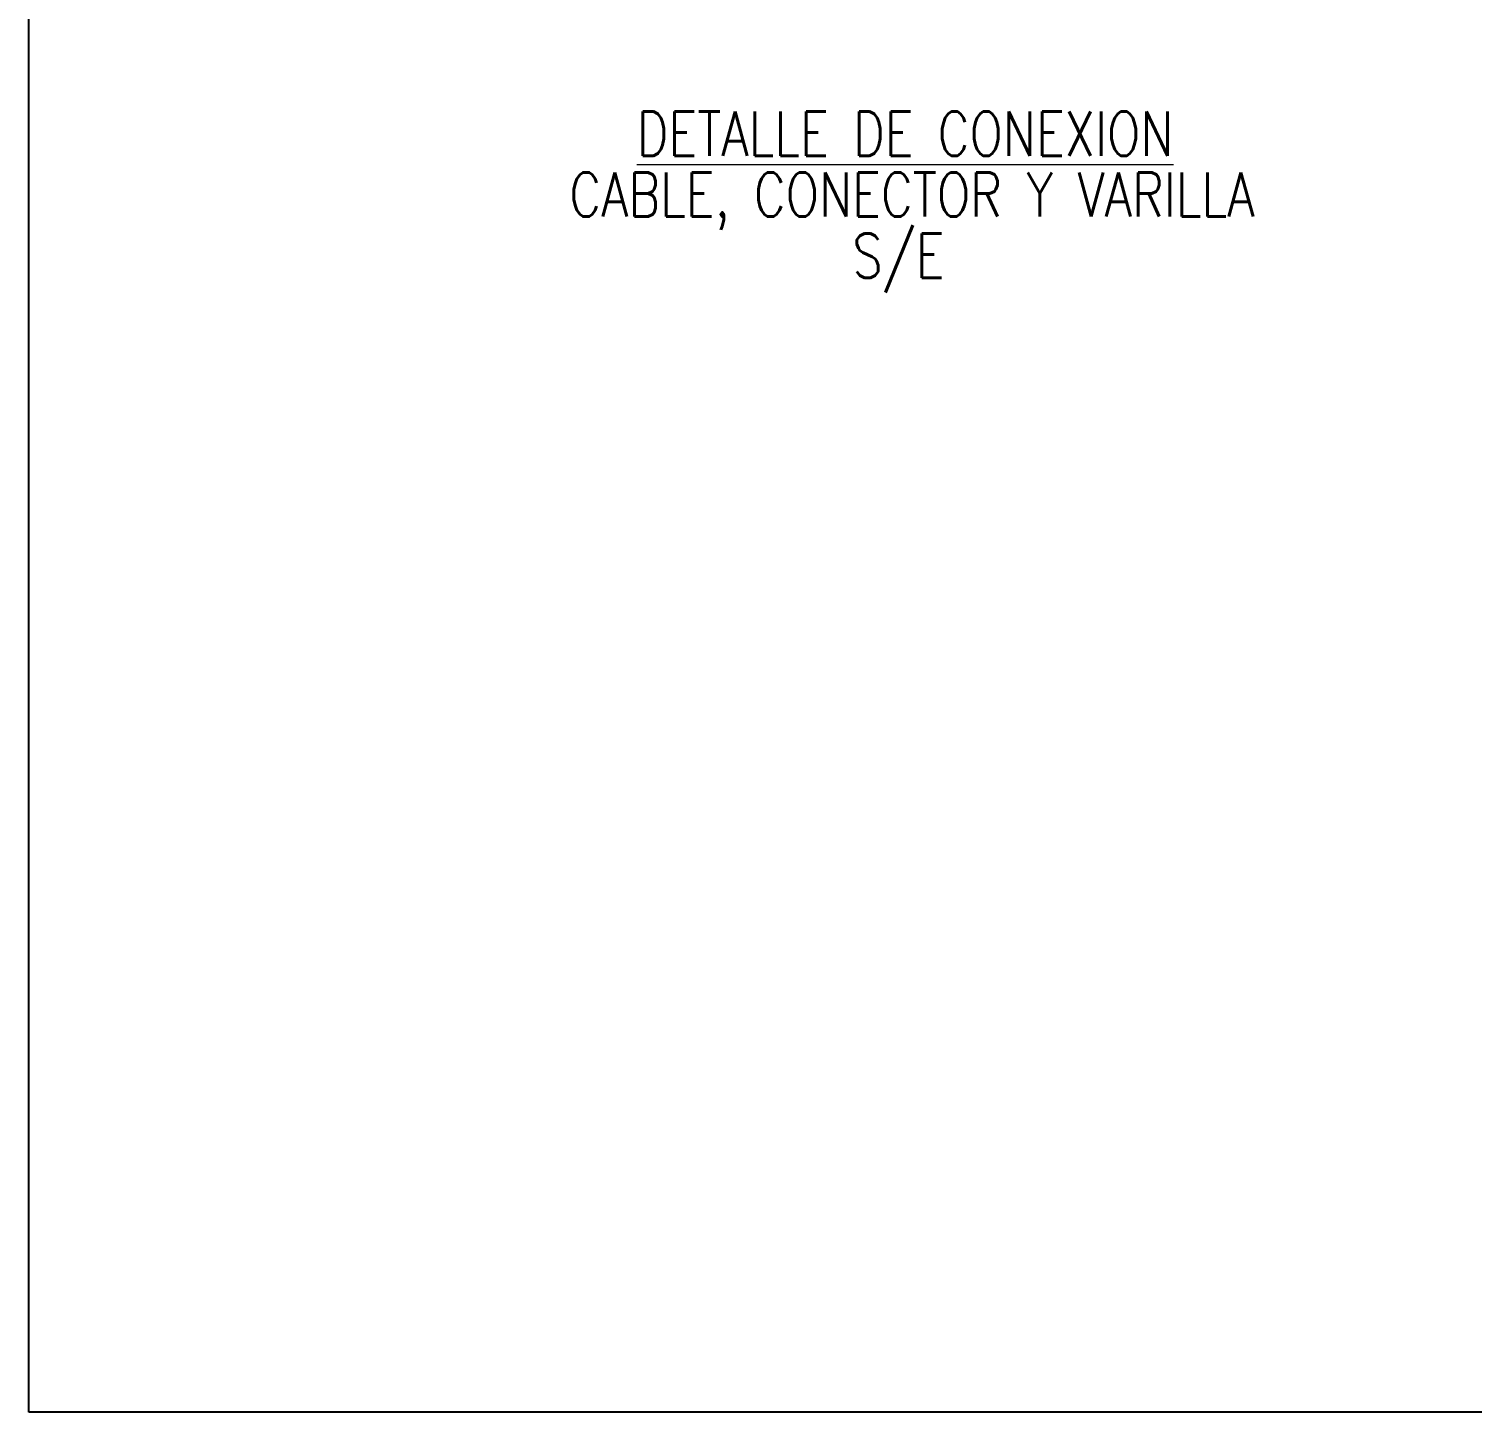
# Model space of a CAD drawing. Extents: x 877.3 to 905.5, y -378.9 to -356.4.
# Drawn here: x 887.56 to 890.817, y -370.6 to -367.478 of the extents above; entities that cross this region are included whole.
import ezdxf
from ezdxf.enums import TextEntityAlignment as Align

# ---------------------------------------------------------------- set-up
doc = ezdxf.new("R2010")
doc.units = 0
doc.header["$LTSCALE"] = 0.01
doc.linetypes.add('CONTINUA', pattern=[0])
doc.layers.get('0').update_dxf_attribs({"linetype": 'CONTINUOUS'})
doc.styles.add('ROMANS', font='romans.shx')

msp = doc.modelspace()

# ---------------------------------------------------------------- linework, layer by layer
at = {"color": 7}
for p, q in [((887.5596, -370.5998), (887.5596, -363.0193)), ((899.8927, -370.5998), (887.5596, -370.5998))]:
    msp.add_line(p, q, dxfattribs=at)

# ---------------------------------------------------------------- texts
at = {"color": 7, "linetype": 'CONTINUA', "lineweight": 20, "style": 'ROMANS', "width": 0.8}
for s, height, p in [('%%UDETALLE DE CONEXION', 0.099543, (889.5372, -367.7146, 0.0162)), ('CABLE, CONECTOR Y VARILLA', 0.099543, (889.5525, -367.8519, 0.0162)), ('S/E', 0.09954, (889.522, -367.9899))]:
    msp.add_text(s, height=height, dxfattribs=at).set_placement(p, align=Align.MIDDLE_CENTER)

doc.saveas('drawing.dxf')
